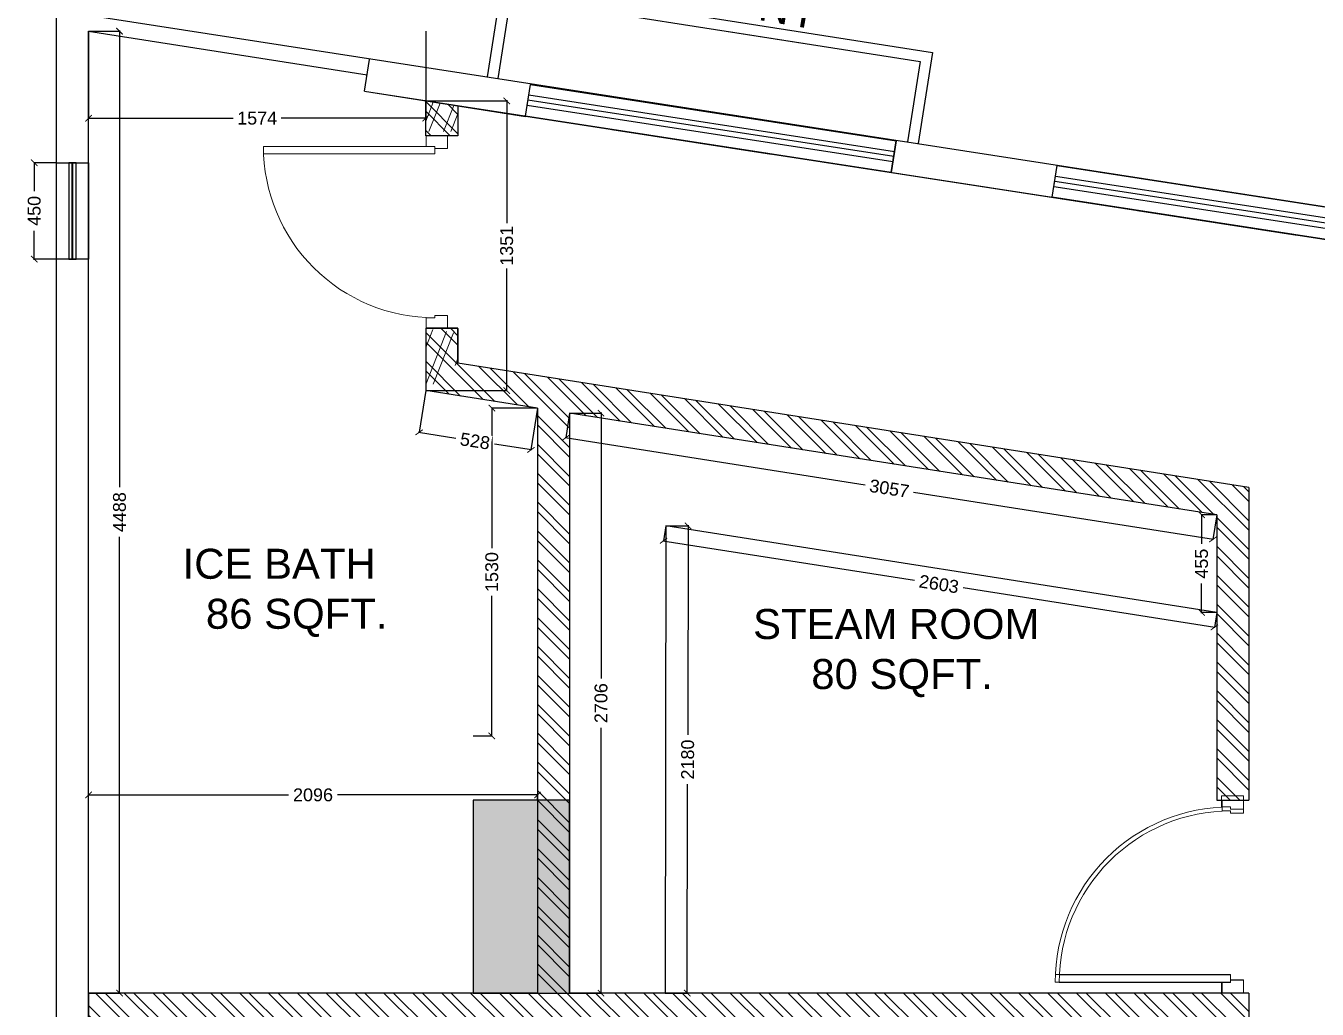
# Model space of a CAD drawing. Header units: millimetres. Extents: x 1464389 to 1998638, y -29162 to 256806.
# Drawn here: x 1948969 to 1954997, y 211012 to 215600 of the extents above; entities that cross this region are included whole.
import ezdxf

# ---------------------------------------------------------------- set-up
doc = ezdxf.new("R2010")
doc.units = ezdxf.units.MM
doc.header["$LTSCALE"] = 15
doc.header["$PDMODE"] = 35
doc.layers.get('0').update_dxf_attribs({"lineweight": 5})
for name, color, linetype in [('A-TEXT', 4, 'Continuous'), ('A-WNDW', 4, 'Continuous'), ('COLUMN', 14, 'Continuous'), ('GFC Walls', 14, 'Continuous'), ('Layer 1', 7, 'Continuous'), ('NEW WALL', 5, 'Continuous'), ('S-col-3', 3, 'Continuous'), ('S-rcshd-252', 252, 'Continuous'), ('Text', 250, 'Continuous')]:
    doc.layers.add(name, color=color, linetype=linetype)
for name, color, linetype, lineweight in [('dimension', 1, 'Continuous', 25), ('DOOR', 124, 'Continuous', 9), ('floor raising', 210, 'Continuous', 9), ('ledge wall line', 252, 'Continuous', 13)]:
    doc.layers.add(name, color=color, linetype=linetype, lineweight=lineweight)
doc.layers.add('Furnitures', color=7, linetype='Continuous', lineweight=25, true_color=0x753b00)
doc.styles.add('ARIAL', font='arial.ttf')
doc.dimstyles.new('SC-25', dxfattribs={"dimtxt": 60, "dimasz": 30, "dimexe": 0, "dimexo": 0, "dimgap": 25, "dimtad": 0, "dimdec": 0, "dimzin": 0, "dimdsep": 46, "dimtxsty": 'ARIAL', "dimblk": 'ARCHTICK', "dimcen": 0.09, "dimdle": 3, "dimclrd": 251, "dimclre": 251, "dimclrt": 1, "dimadec": 0, "dimazin": 0, "dimtfac": 1, "dimtdec": 0, "dimtofl": 0, "dimtmove": 0, "dimatfit": 2, "dimfxl": 100, "dimtolj": 1, "dimtzin": 0, "dimarcsym": 0})

# ---------------------------------------------------------------- blocks, each defined once
blk = doc.blocks.new('C')
at = {"layer": 'S-rcshd-252'}
h = blk.add_hatch(color=1, dxfattribs=at)
h.dxf.hatch_style = 1
h.paths.add_polyline_path([(2188410.8, 910773.9), (2187960.8, 910773.9), (2187960.8, 909873.9), (2188260.8, 909873.9), (2188410.8, 909873.9)])
h.paths.add_polyline_path([(2188410.8, 899640.6), (2188260.8, 899640.6), (2187960.8, 899640.6), (2187960.8, 898740.6), (2188410.8, 898740.6)])
h.paths.add_polyline_path([(2188710.8, 896750.2), (2187960.8, 896750.2), (2187960.8, 896550.3), (2188710.8, 896550.3)])
h.paths.add_polyline_path([(2193256.1, 899640.7), (2192781.1, 899640.7), (2192781.1, 898685.7), (2193256.1, 898685.7)])
h.paths.add_polyline_path([(2193196.1, 896750.3), (2193134.9, 896750.3), (2193134.9, 896550.3), (2193196.1, 896550.3)])
h.paths.add_polyline_path([(2193346.1, 896613.9), (2193196.1, 896613.9), (2193196.1, 896550.3), (2193346.1, 896550.3)])
h.paths.add_polyline_path([(2193736.1, 896750.3), (2193196.1, 896750.3), (2193196.1, 896613.9), (2193736.1, 896613.9)])
h.paths.add_polyline_path([(2193886.1, 896613.9), (2193736.1, 896613.9), (2193346.1, 896613.9), (2193346.1, 896550.3), (2193886.1, 896550.3)])
h.paths.add_polyline_path([(2193886.1, 896750.3), (2193736.1, 896750.3), (2193736.1, 896613.9), (2193886.1, 896613.9)])
h.paths.add_polyline_path([(2198475.1, 899035.7), (2198000.1, 899035.7), (2198000.1, 898722.4), (2198475.1, 898720.3)])
h.paths.add_polyline_path([(2198475.1, 899650.7), (2198000.1, 899650.7), (2198000.1, 899035.7), (2198475.1, 899035.7)])
h.paths.add_polyline_path([(2203030.1, 897189.7), (2202880.1, 897189.7), (2202880.1, 896750.3), (2203030.1, 896750.3)])
h.paths.add_polyline_path([(2203145.1, 897189.7), (2203030.1, 897189.7), (2203030.1, 896750.3), (2203145.1, 896750.3)])
h.paths.add_polyline_path([(2203145.1, 896750.3), (2203030.1, 896750.3), (2203030.1, 896550.3), (2203145.1, 896550.3)])
h.paths.add_polyline_path([(2203030.1, 896750.3), (2202880.1, 896750.3), (2202880.1, 896550.3), (2203030.1, 896550.3)])
h.paths.add_polyline_path([(2203030.1, 896550.3), (2202880.1, 896550.3), (2202880.1, 896519.7), (2203030.1, 896519.7)])
h.paths.add_polyline_path([(2203145.1, 896550.3), (2203030.1, 896550.3), (2203030.1, 896519.7), (2203145.1, 896519.7)])
h.paths.add_polyline_path([(2208039.1, 896750.3), (2207774.1, 896750.3), (2207774.1, 896550.3), (2208039.1, 896550.3)])
h.paths.add_polyline_path([(2208039.1, 897189.7), (2207774.1, 897189.7), (2207774.1, 896750.3), (2208039.1, 896750.3)])
h.paths.add_polyline_path([(2208039.1, 896550.3), (2207774.1, 896550.3), (2207774.1, 896519.7), (2208039.1, 896519.7)])
h.paths.add_polyline_path([(2208039.1, 901490.7), (2207774.1, 901490.7), (2207774.1, 900690.7), (2208039.1, 900690.7)])
h.paths.add_polyline_path([(2208039.1, 905637.7), (2207694.1, 905637.7), (2207694.1, 904837.7), (2208039.1, 904837.7)])
h.paths.add_polyline_path([(2208039.1, 909711.8), (2207694.1, 909711.7), (2207694.1, 908911.8), (2208039.1, 908911.8)])
h.paths.add_polyline_path([(2203059.9, 910773.9), (2202609.9, 910773.9), (2202609.9, 909873.9), (2203059.9, 909873.9)])
h.paths.add_polyline_path([(2198475.1, 910773.9), (2198025.1, 910773.9), (2198025.1, 909873.9), (2198475.1, 909873.9)])
h.paths.add_polyline_path([(2193259.9, 910773.9), (2192809.9, 910773.9), (2192809.9, 909873.9), (2193259.9, 909873.9)])
at = {"layer": 'S-col-3', "color": 1, "lineweight": -3, "ltscale": 0.15}
blk.add_lwpolyline([(2187960.8, 909873.9), (2188410.8, 909873.9), (2188410.8, 910773.9), (2187960.8, 910773.9)], close=True, dxfattribs=at)
blk = doc.blocks.new('_ArchTick')
at = {"color": 0, "linetype": 'ByBlock', "const_width": 0.15}
blk.add_lwpolyline([(-0.5, -0.5), (0.5, 0.5)], dxfattribs=at)
blk = doc.blocks.new('*D3285')
at = {"layer": 'COLUMN', "color": 251, "lineweight": -2, "transparency": 16777216}
for p, q in [((1951956.5, 213266.6), (1951945.6, 213196.9)), ((1951942.6, 213197.4), (1953117.5, 213012.9)), ((1954519.7, 212792.8), (1953344.9, 212977.2)), ((1954527.7, 212862.9), (1954516.8, 212793.2))]:
    blk.add_line(p, q, dxfattribs=at)
at = {"layer": 'Defpoints', "color": 0, "transparency": 16777216}
for p in [(1951956.5, 213266.6), (1954527.7, 212862.9), (1954516.8, 212793.2)]:
    blk.add_point(p, dxfattribs=at)
at = {"layer": 'COLUMN', "color": 251, "lineweight": -2, "transparency": 16777216, "xscale": 30, "yscale": 30, "zscale": 30}
for p, rotation in [((1951945.6, 213196.9), 171.0767101985773), ((1954516.8, 212793.2), 351.0767101985773)]:
    blk.add_blockref('_ArchTick', p, dxfattribs=dict(at, rotation=rotation))
at = {"layer": 'COLUMN', "color": 1, "transparency": 16777216, "insert": (1953231.2, 212995.1), "char_height": 60, "attachment_point": 5, "rotation": 351.07671, "style": 'ARIAL', "bg_fill": 3, "box_fill_scale": 1.1, "bg_fill_color": 256, "bg_fill_true_color": 13158600, "bg_fill_transparency": 0}
blk.add_mtext('\\A1;2603', dxfattribs=at)
blk = doc.blocks.new('*D3286')
at = {"layer": 'COLUMN', "color": 251, "lineweight": -2, "transparency": 16777216}
for p, q in [((1951956.5, 213266.6), (1952060.2, 213266.4)), ((1952060.2, 213269.4), (1952058.6, 212291.4)), ((1952056.6, 211083.4), (1952058.2, 212061.4)), ((1951952.9, 211086.6), (1952056.6, 211086.4))]:
    blk.add_line(p, q, dxfattribs=at)
at = {"layer": 'Defpoints', "color": 0, "transparency": 16777216}
for p in [(1951956.5, 213266.6), (1951952.9, 211086.6), (1952056.6, 211086.4)]:
    blk.add_point(p, dxfattribs=at)
at = {"layer": 'COLUMN', "color": 251, "lineweight": -2, "transparency": 16777216, "xscale": 30, "yscale": 30, "zscale": 30}
for p, rotation in [((1952060.2, 213266.4), 89.9053993635481), ((1952056.6, 211086.4), 269.9053993635481)]:
    blk.add_blockref('_ArchTick', p, dxfattribs=dict(at, rotation=rotation))
at = {"layer": 'COLUMN', "color": 1, "transparency": 16777216, "insert": (1952058.4, 212176.4), "char_height": 60, "attachment_point": 5, "rotation": 89.9054, "style": 'ARIAL', "bg_fill": 3, "box_fill_scale": 1.1, "bg_fill_color": 256, "bg_fill_true_color": 13158600, "bg_fill_transparency": 0}
blk.add_mtext('\\A1;2180', dxfattribs=at)
blk = doc.blocks.new('*D3297')
at = {"layer": 'COLUMN', "color": 251, "lineweight": -2, "transparency": 16777216}
for p, q in [((1954457.2, 213321), (1954457.2, 213183.1)), ((1954527.7, 213318), (1954457.2, 213318)), ((1954457.2, 212859.9), (1954457.2, 212997.7)), ((1954527.7, 212862.9), (1954457.2, 212862.9))]:
    blk.add_line(p, q, dxfattribs=at)
at = {"layer": 'Defpoints', "color": 0, "transparency": 16777216}
for p in [(1954457.2, 213318), (1954527.7, 213318), (1954527.7, 212862.9)]:
    blk.add_point(p, dxfattribs=at)
at = {"layer": 'COLUMN', "color": 251, "lineweight": -2, "transparency": 16777216, "xscale": 30, "yscale": 30, "zscale": 30}
for p, rotation in [((1954457.2, 213318), 90), ((1954457.2, 212862.9), 270)]:
    blk.add_blockref('_ArchTick', p, dxfattribs=dict(at, rotation=rotation))
at = {"layer": 'COLUMN', "color": 1, "transparency": 16777216, "insert": (1954457.2, 213090.4), "char_height": 60, "attachment_point": 5, "rotation": 90, "style": 'ARIAL', "bg_fill": 3, "box_fill_scale": 1.1, "bg_fill_color": 256, "bg_fill_true_color": 13158600, "bg_fill_transparency": 0}
blk.add_mtext('\\A1;455', dxfattribs=at)
blk = doc.blocks.new('*D3302')
at = {"layer": 'Defpoints', "color": 0, "transparency": 16777216}
for p in [(1949261.7, 215575.1), (1949406.4, 215575.1), (1949261.7, 211086.6)]:
    blk.add_point(p, dxfattribs=at)
at = {"layer": 'floor raising', "color": 251, "lineweight": -2, "transparency": 16777216}
for p, q in [((1949261.7, 215575.1), (1949406.4, 215575.1)), ((1949406.4, 215578.1), (1949406.4, 213446.7)), ((1949406.4, 211083.6), (1949406.4, 213215)), ((1949261.7, 211086.6), (1949406.4, 211086.6))]:
    blk.add_line(p, q, dxfattribs=at)
at = {"layer": 'floor raising', "color": 251, "lineweight": -2, "transparency": 16777216, "xscale": 30, "yscale": 30, "zscale": 30}
for p, rotation in [((1949406.4, 215575.1), 90), ((1949406.4, 211086.6), 270)]:
    blk.add_blockref('_ArchTick', p, dxfattribs=dict(at, rotation=rotation))
at = {"layer": 'floor raising', "color": 1, "transparency": 16777216, "insert": (1949406.4, 213330.8), "char_height": 60, "attachment_point": 5, "rotation": 90, "style": 'ARIAL', "bg_fill": 3, "box_fill_scale": 1.1, "bg_fill_color": 256, "bg_fill_true_color": 13158600, "bg_fill_transparency": 0}
blk.add_mtext('\\A1;4488', dxfattribs=at)
blk = doc.blocks.new('*D3303')
at = {"layer": 'Defpoints', "color": 0, "transparency": 16777216}
for p in [(1949261.7, 212011.2), (1949261.7, 211986.6), (1951357.4, 211986.6)]:
    blk.add_point(p, dxfattribs=at)
at = {"layer": 'floor raising', "color": 251, "lineweight": -2, "transparency": 16777216}
for p, q in [((1949258.7, 212011.2), (1950194.5, 212011.2)), ((1949261.7, 211986.6), (1949261.7, 212011.2)), ((1951360.4, 212011.2), (1950424.6, 212011.2)), ((1951357.4, 211986.6), (1951357.4, 212011.2))]:
    blk.add_line(p, q, dxfattribs=at)
at = {"layer": 'floor raising', "color": 251, "lineweight": -2, "transparency": 16777216, "xscale": 30, "yscale": 30, "zscale": 30, "rotation": 180}
blk.add_blockref('_ArchTick', (1949261.7, 212011.2), dxfattribs=at)
at = {"layer": 'floor raising', "color": 251, "lineweight": -2, "transparency": 16777216, "xscale": 30, "yscale": 30, "zscale": 30}
blk.add_blockref('_ArchTick', (1951357.4, 212011.2), dxfattribs=at)
at = {"layer": 'floor raising', "color": 1, "transparency": 16777216, "insert": (1950309.6, 212011.2), "char_height": 60, "attachment_point": 5, "style": 'ARIAL', "bg_fill": 3, "box_fill_scale": 1.1, "bg_fill_color": 256, "bg_fill_true_color": 13158600, "bg_fill_transparency": 0}
blk.add_mtext('\\A1;2096', dxfattribs=at)
blk = doc.blocks.new('*D3304')
at = {"layer": 'Defpoints', "color": 0, "transparency": 16777216}
for p in [(1951507.4, 213792.6), (1951507.4, 211086.6), (1951654, 211086.6)]:
    blk.add_point(p, dxfattribs=at)
at = {"layer": 'floor raising', "color": 251, "lineweight": -2, "transparency": 16777216}
for p, q in [((1951507.4, 213792.6), (1951654, 213792.6)), ((1951654, 213795.6), (1951654, 212554.7)), ((1951654, 211083.6), (1951654, 212324.5)), ((1951507.4, 211086.6), (1951654, 211086.6))]:
    blk.add_line(p, q, dxfattribs=at)
at = {"layer": 'floor raising', "color": 251, "lineweight": -2, "transparency": 16777216, "xscale": 30, "yscale": 30, "zscale": 30}
for p, rotation in [((1951654, 213792.6), 90), ((1951654, 211086.6), 270)]:
    blk.add_blockref('_ArchTick', p, dxfattribs=dict(at, rotation=rotation))
at = {"layer": 'floor raising', "color": 1, "transparency": 16777216, "insert": (1951654, 212439.6), "char_height": 60, "attachment_point": 5, "rotation": 90, "style": 'ARIAL', "bg_fill": 3, "box_fill_scale": 1.1, "bg_fill_color": 256, "bg_fill_true_color": 13158600, "bg_fill_transparency": 0}
blk.add_mtext('\\A1;2706', dxfattribs=at)
blk = doc.blocks.new('*D3305')
at = {"layer": 'Defpoints', "color": 0, "transparency": 16777216}
for p in [(1951507.4, 213792.6), (1954527.7, 213318), (1954509.7, 213203.6)]:
    blk.add_point(p, dxfattribs=at)
at = {"layer": 'floor raising', "color": 251, "lineweight": -2, "transparency": 16777216}
for p, q in [((1951507.4, 213792.6), (1951489.4, 213678.2)), ((1951486.4, 213678.7), (1952886.4, 213458.7)), ((1954512.7, 213203.1), (1953112.8, 213423.1)), ((1954527.7, 213318), (1954509.7, 213203.6))]:
    blk.add_line(p, q, dxfattribs=at)
at = {"layer": 'floor raising', "color": 251, "lineweight": -2, "transparency": 16777216, "xscale": 30, "yscale": 30, "zscale": 30}
for p, rotation in [((1951489.4, 213678.2), 171.0695210664159), ((1954509.7, 213203.6), 351.0695210664159)]:
    blk.add_blockref('_ArchTick', p, dxfattribs=dict(at, rotation=rotation))
at = {"layer": 'floor raising', "color": 1, "transparency": 16777216, "insert": (1952999.6, 213440.9), "char_height": 60, "attachment_point": 5, "rotation": 351.06952, "style": 'ARIAL', "bg_fill": 3, "box_fill_scale": 1.1, "bg_fill_color": 256, "bg_fill_true_color": 13158600, "bg_fill_transparency": 0}
blk.add_mtext('\\A1;3057', dxfattribs=at)
blk = doc.blocks.new('*D3319')
at = {"color": 251, "lineweight": -2, "transparency": 16777216}
for p, q in [((1951144.2, 213819.2), (1951144.2, 213163.1)), ((1951357.4, 213816.2), (1951144.2, 213816.2)), ((1951144.2, 212283.6), (1951144.2, 212939.7)), ((1951057.4, 212286.6), (1951144.2, 212286.6))]:
    blk.add_line(p, q, dxfattribs=at)
at = {"layer": 'Defpoints', "color": 0, "transparency": 16777216}
for p in [(1951144.2, 213816.2), (1951357.4, 213816.2), (1951057.4, 212286.6)]:
    blk.add_point(p, dxfattribs=at)
at = {"color": 251, "lineweight": -2, "transparency": 16777216, "xscale": 30, "yscale": 30, "zscale": 30}
for p, rotation in [((1951144.2, 213816.2), 90), ((1951144.2, 212286.6), 270)]:
    blk.add_blockref('_ArchTick', p, dxfattribs=dict(at, rotation=rotation))
at = {"color": 1, "transparency": 16777216, "insert": (1951144.2, 213051.4), "char_height": 60, "attachment_point": 5, "rotation": 90, "style": 'ARIAL', "bg_fill": 3, "box_fill_scale": 1.1, "bg_fill_color": 256, "bg_fill_true_color": 13158600, "bg_fill_transparency": 0}
blk.add_mtext('\\A1;1530', dxfattribs=at)
blk = doc.blocks.new('*D3320')
at = {"color": 251, "lineweight": -2, "transparency": 16777216}
for p, q in [((1950835.7, 213898.2), (1950805.1, 213703.3)), ((1951357.4, 213816.2), (1951326.8, 213621.3)), ((1950802.1, 213703.8), (1950975.7, 213676.5)), ((1951329.7, 213620.9), (1951156.2, 213648.1))]:
    blk.add_line(p, q, dxfattribs=at)
at = {"layer": 'Defpoints', "color": 0, "transparency": 16777216}
for p in [(1950835.7, 213898.2), (1951357.4, 213816.2), (1950805.1, 213703.3)]:
    blk.add_point(p, dxfattribs=at)
at = {"color": 251, "lineweight": -2, "transparency": 16777216, "xscale": 30, "yscale": 30, "zscale": 30}
for p, rotation in [((1950805.1, 213703.3), 171.0695210658093), ((1951326.8, 213621.3), 351.0695210658093)]:
    blk.add_blockref('_ArchTick', p, dxfattribs=dict(at, rotation=rotation))
at = {"color": 1, "transparency": 16777216, "insert": (1951065.9, 213662.3), "char_height": 60, "attachment_point": 5, "rotation": 351.06952, "style": 'ARIAL', "bg_fill": 3, "box_fill_scale": 1.1, "bg_fill_color": 256, "bg_fill_true_color": 13158600, "bg_fill_transparency": 0}
blk.add_mtext('\\A1;528', dxfattribs=at)
blk = doc.blocks.new('*D3321')
at = {"color": 251, "lineweight": -2, "transparency": 16777216}
for p, q in [((1949261.7, 215575.1), (1949261.7, 215169.1)), ((1950835.7, 215575.1), (1950835.7, 215169.1)), ((1949258.7, 215169.1), (1949937.1, 215169.1)), ((1950838.7, 215169.1), (1950160.3, 215169.1))]:
    blk.add_line(p, q, dxfattribs=at)
at = {"layer": 'Defpoints', "color": 0, "transparency": 16777216}
for p in [(1949261.7, 215575.1), (1950835.7, 215575.1), (1950835.7, 215169.1)]:
    blk.add_point(p, dxfattribs=at)
at = {"color": 251, "lineweight": -2, "transparency": 16777216, "xscale": 30, "yscale": 30, "zscale": 30, "rotation": 180}
blk.add_blockref('_ArchTick', (1949261.7, 215169.1), dxfattribs=at)
at = {"color": 251, "lineweight": -2, "transparency": 16777216, "xscale": 30, "yscale": 30, "zscale": 30}
blk.add_blockref('_ArchTick', (1950835.7, 215169.1), dxfattribs=at)
at = {"color": 1, "transparency": 16777216, "insert": (1950048.7, 215169.1), "char_height": 60, "attachment_point": 5, "style": 'ARIAL', "bg_fill": 3, "box_fill_scale": 1.1, "bg_fill_color": 256, "bg_fill_true_color": 13158600, "bg_fill_transparency": 0}
blk.add_mtext('\\A1;1574', dxfattribs=at)
blk = doc.blocks.new('*D3322')
at = {"color": 251, "lineweight": -2, "transparency": 16777216}
for p, q in [((1950835.7, 215249.5), (1951213.6, 215249.5)), ((1951213.6, 215252.5), (1951213.6, 214679.8)), ((1951213.6, 213895.2), (1951213.6, 214467.9)), ((1950835.7, 213898.2), (1951213.6, 213898.2))]:
    blk.add_line(p, q, dxfattribs=at)
at = {"layer": 'Defpoints', "color": 0, "transparency": 16777216}
for p in [(1950835.7, 215249.5), (1950835.7, 213898.2), (1951213.6, 213898.2)]:
    blk.add_point(p, dxfattribs=at)
at = {"color": 251, "lineweight": -2, "transparency": 16777216, "xscale": 30, "yscale": 30, "zscale": 30}
for p, rotation in [((1951213.6, 215249.5), 90), ((1951213.6, 213898.2), 270)]:
    blk.add_blockref('_ArchTick', p, dxfattribs=dict(at, rotation=rotation))
at = {"color": 1, "transparency": 16777216, "insert": (1951213.6, 214573.9), "char_height": 60, "attachment_point": 5, "rotation": 90, "style": 'ARIAL', "bg_fill": 3, "box_fill_scale": 1.1, "bg_fill_color": 256, "bg_fill_true_color": 13158600, "bg_fill_transparency": 0}
blk.add_mtext('\\A1;1351', dxfattribs=at)
blk = doc.blocks.new('outer wall')
at = {"layer": 'A-WNDW', "ltscale": 0.5}
blk.add_line((877106.1, -142784.7), (877129.4, -142636.5), dxfattribs=at)
for points in [[(877106.1, -142784.7), (877129.4, -142636.5), (878837.3, -142899.6), (878814, -143047.8), (877106.1, -142784.7)], [(878825.4, -142973.7), (877117.8, -142710.6)], [(879565.1, -143163.5), (879588.4, -143015.3), (881290.3, -143277.5), (881267, -143425.7), (879565.1, -143163.5)], [(881278.5, -143351.6), (879576.8, -143089.4)]]:
    blk.add_lwpolyline(points, dxfattribs=at)
for points in [[(878821.6, -142998.4), (877114, -142735.3), (877121.6, -142685.9), (878829.2, -142949)], [(874916.9, -143451.9), (874916.9, -143001.9), (875066.9, -143001.9), (875066.9, -143451.9)], [(874975.2, -143001.9), (874975.2, -143451.9), (875008.6, -143451.9), (875008.6, -143001.9)], [(881274.7, -143376.3), (879573, -143114.1), (879580.6, -143064.7), (881282.3, -143326.9)]]:
    blk.add_lwpolyline(points, close=True, dxfattribs=at)
at = {"layer": 'A-WNDW', "ltscale": 0.5, "const_width": 9.38}
blk.add_lwpolyline([(874991.9, -143001.9), (874991.9, -143451.9)], dxfattribs=at)
at = {"layer": 'GFC Walls'}
for p, q in [((874916.9, -152620.1), (874916.9, -142290.9)), ((874916.9, -142290.9), (886945.3, -144150.9)), ((875066.9, -152620.1), (875066.9, -142388.4)), ((875066.9, -142388.4), (876367, -142592.7)), ((875066.9, -142388.4), (876367, -142592.7)), ((876355, -142669), (876378.3, -142520.8)), ((876355, -142669), (876378.3, -142520.8)), ((876355, -142669), (877105.8, -142787)), ((877509.3, -142847.1), (878255.5, -142961.9)), ((879962.4, -143225), (880708.6, -143339.8))]:
    blk.add_line(p, q, dxfattribs=at)
blk.add_lwpolyline([(876355, -142669), (896735.9, -145808.7)], dxfattribs=at)
at = {"layer": 'Layer 1'}
for q in [(877509.3, -142847.1), (877509.3, -142847.1), (878837.3, -142899.6), (878836.8, -142899.6), (878836.8, -142899.6)]:
    blk.add_line((878814, -143047.8), q, dxfattribs=at)
for points in [[(876929.2, -142602.1), (876996.7, -142172.2), (879006.3, -142487.4), (878939.6, -142912.9)], [(876978.7, -142609.7), (877038.3, -142229.4), (878949.2, -142529.1), (878890.2, -142905.3)]]:
    blk.add_lwpolyline(points, dxfattribs=at)
blk = doc.blocks.new('*D3340')
at = {"layer": 'Defpoints', "color": 0, "ltscale": 0.25, "transparency": 16777216}
for p in [(1949008.4, 214961.6), (1949111.7, 214961.6), (1949111.7, 214511.6)]:
    blk.add_point(p, dxfattribs=at)
at = {"layer": 'dimension', "color": 251, "lineweight": -2, "ltscale": 0.25, "transparency": 16777216}
for p, q in [((1949008.4, 214964.6), (1949008.4, 214829)), ((1949111.7, 214961.6), (1949008.4, 214961.6)), ((1949008.4, 214508.6), (1949008.4, 214644.2)), ((1949111.7, 214511.6), (1949008.4, 214511.6))]:
    blk.add_line(p, q, dxfattribs=at)
at = {"layer": 'dimension', "color": 251, "lineweight": -2, "ltscale": 0.25, "transparency": 16777216, "xscale": 30, "yscale": 30, "zscale": 30}
for p, rotation in [((1949008.4, 214961.6), 90), ((1949008.4, 214511.6), 270)]:
    blk.add_blockref('_ArchTick', p, dxfattribs=dict(at, rotation=rotation))
at = {"layer": 'dimension', "color": 1, "ltscale": 0.25, "transparency": 16777216, "insert": (1949008.4, 214736.6), "char_height": 60, "attachment_point": 5, "rotation": 90, "style": 'ARIAL'}
blk.add_mtext('\\A1;450', dxfattribs=at)
blk = doc.blocks.new('D900')
for points in [[(0, 840), (0, 900), (100, 900), (100, 850), (60, 850), (60, 840)], [(0, 60), (0, 0), (100, 0), (100, 50), (60, 50), (60, 60)]]:
    blk.add_lwpolyline(points, close=True)
blk.add_lwpolyline([(60, 850, -0.414214), (860, 50), (60, 50), (60, 85), (859.2, 85)], format="xyb")
blk = doc.blocks.new('DOOR')
at = {"layer": 'DOOR', "xscale": 0.9998884328855395, "yscale": 0.9998884328855395, "zscale": 0.9998884328855395, "rotation": 179.9999999999829}
blk.add_blockref('D900', (876742.9, -142875.9), dxfattribs=at)
at = {"layer": 'DOOR', "xscale": -1.022222222228302, "yscale": 1.022222222228302, "zscale": 1.022222222228302}
blk.add_blockref('D900', (880457.9, -146876.9), dxfattribs=at)
at = {"layer": 'DOOR', "xscale": -1}
blk.add_blockref('D900', (880457.9, -146876.9), dxfattribs=at)
blk = doc.blocks.new('INTRNAL WALLS')
at = {"layer": 'ledge wall line'}
h = blk.add_hatch(dxfattribs=at)
h.set_pattern_fill('ANSI32', color=256, scale=10, angle=90)
h.paths.add_polyline_path([(881832.9, -153970.1), (884112.1, -153970.1), (884112.1, -153820.1), (881682.9, -153820.1), (881682.9, -157110.1), (881832.9, -157110.1)])
h.paths.add_polyline_path([(882311.7, -149582.3), (883965, -149582.3), (883964.8, -149432.3), (881861.7, -149432.3), (881861.7, -147926.9), (881711.7, -147926.9), (881711.7, -149582.3), (882161.7, -149582.3), (882161.7, -152470.1), (881711.7, -152470.1), (881711.7, -152620.1), (883962.1, -152620.1), (883962.1, -152820.1), (884112.1, -152820.1), (884112.1, -152470.1), (882311.7, -152470.1)])
h.paths.add_polyline_path([(880482.9, -151120.1), (875066.9, -151120.1), (875066.9, -151270.1), (876949.9, -151270.1), (876949.9, -152620.1), (877891.2, -152620.1), (877891.2, -152470.1), (877099.9, -152470.1), (877099.9, -151270.1), (878641.4, -151270.1), (878641.4, -152620.1), (878787.5, -152620.1), (878787.5, -151270.1), (878932.9, -151270.1), (880332.9, -151270.1), (880332.9, -152470.1), (879537.7, -152470.1), (879537.7, -152620.1), (880332.9, -152620.1), (880332.9, -152910.7), (880482.9, -152910.7)])
h.paths.add_polyline_path([(880482.9, -148960.9), (880482.9, -147926.9), (880332.9, -147926.9), (880332.9, -148960.9), (874916.9, -148960.9), (874916.9, -149110.9), (880332.9, -149110.9), (880332.9, -150220.1), (880482.9, -150220.1)])
h.paths.add_polyline_path([(880482.9, -146876.9), (877312.6, -146876.9), (877312.6, -144170.9), (880332.9, -144645.5), (880332.9, -145976.9), (880482.9, -145976.9), (880482.9, -144517.2), (876790.9, -143937), (876790.9, -143774.9), (876640.9, -143774.9), (876640.9, -144065.3), (877162.6, -144147.3), (877162.6, -146876.9), (875066.9, -146876.9), (875066.9, -147026.9), (880482.9, -147026.9)])
h.paths.add_polyline_path([(884112.1, -145078.1), (881711.7, -144708.4), (881711.7, -145076.9), (881861.7, -145076.9), (881861.7, -144883.2), (883962.1, -145206.8), (883962.1, -146876.9), (881711.7, -146876.9), (881711.7, -147026.9), (883962.1, -147026.9), (883967.2, -151569.4), (884117.2, -151569.4)])
h.paths.add_polyline_path([(886926.9, -144297.6), (886776.9, -144274.5), (886776.9, -148282.3), (884114.6, -148282.3), (884114.7, -148432.3), (886926.9, -148432.3)])
h.paths.add_polyline_path([(889910.9, -149432.3), (889910.9, -144757.5), (889760.9, -144734.2), (889760.9, -149432.3), (886221.1, -149432.3), (886221.1, -149582.3), (889760.9, -149582.3), (889760.9, -155900.1), (889910.9, -155900.1)])
h.paths.add_polyline_path([(881637.9, -158065.1), (881682.9, -158065.1), (881682.9, -157965.1), (881537.9, -157965.1), (881537.9, -159250.4), (881637.9, -159250.4)])
h.paths.add_polyline_path([(882036.8, -160000.4), (881537.9, -160000.4), (881537.9, -160100.4), (882036.8, -160100.4)])
h.paths.add_polyline_path([(884112.1, -154870.1), (883962.1, -154870.1), (883962.1, -157860.1), (884112.1, -157860.1)])
h.paths.add_polyline_path([(880782.9, -155840), (880482.9, -155840), (880482.9, -153810.7), (878182.9, -153810.7), (878182.9, -153970.1), (880332.9, -153970.1), (880332.9, -155840), (878332.9, -155840), (878332.9, -154720.1), (878182.9, -154720.1), (878182.9, -155840), (877312.6, -155840), (877162.6, -155840), (877162.6, -157110.2), (877312.6, -157110.2), (877312.6, -155990), (880783, -155987.3)])
h.paths.add_polyline_path([(876412.6, -155840), (875066.9, -155840), (875066.9, -155990), (876412.6, -155990)])
h.paths.add_polyline_path([(876862.6, -157860), (875066.9, -157860), (875066.9, -158010), (876862.6, -158010)])
h.paths.add_polyline_path([(876791.2, -142736.2), (876640.9, -142713.9), (876640.9, -142875.9), (876791.2, -142875.9)])
h.paths.add_polyline_path([(884112.1, -143864.2), (883962.1, -143840.9), (883962.1, -144155.2), (884112.1, -144155.2)])
at = {"layer": 'NEW WALL'}
for p, q in [((876640.9, -143774.9), (876640.9, -144065.3)), ((876790.9, -143774.9), (876640.9, -143774.9)), ((876790.9, -143937), (876790.9, -143774.9)), ((880482.9, -144517.2), (876790.9, -143937)), ((877162.6, -144147.3), (876640.9, -144065.3)), ((877162.6, -144147.3), (877162.6, -146876.9)), ((880332.9, -144645.5), (877312.6, -144170.9)), ((877312.6, -144170.9), (877312.6, -146876.9)), ((880482.9, -144517.2), (880482.9, -145976.9)), ((880332.9, -144645.5), (880332.9, -145976.9)), ((880332.9, -145976.9), (880482.9, -145976.9)), ((877162.6, -146876.9), (875066.9, -146876.9)), ((875066.9, -146876.9), (875066.9, -147026.9)), ((880482.9, -146876.9), (877312.6, -146876.9)), ((880482.9, -146876.9), (880482.9, -147026.9))]:
    blk.add_line(p, q, dxfattribs=at)
blk.add_lwpolyline([(876791.2, -142875.9), (876640.9, -142875.9), (876640.9, -142713.9), (876791.2, -142736.2)], close=True, dxfattribs=at)

msp = doc.modelspace()

# ---------------------------------------------------------------- hatches: boundary and pattern name
at = {"layer": 'ledge wall line'}
h = msp.add_hatch(dxfattribs=at)
h.set_pattern_fill('ANSI32', color=256, scale=10, angle=23.54047)
h.set_pattern_definition([(68.540472, (-466285.34, -700102.49), (-88.64691, 34.846633), []), (68.540472, (-466244.18, -700084.56), (-88.64691, 34.846633), [])])
h.paths.add_polyline_path([(1950985.7, 215226), (1950835.7, 215249.5), (1950835.7, 215107.1), (1950985.7, 215107.1)])
h = msp.add_hatch(dxfattribs=at)
h.set_pattern_fill('ANSI32', color=256, scale=10, angle=23.54047)
h.set_pattern_definition([(68.540472, (-466285.34, -700102.49), (-88.64691, 34.846633), []), (68.540472, (-466244.18, -700084.56), (-88.64691, 34.846633), [])])
h.paths.add_polyline_path([(1950985.7, 215226), (1950835.7, 215249.5), (1950835.7, 215107.1), (1950880.1, 215107.1), (1950879.6, 215107.1), (1950882.9, 215106.3), (1950985.7, 215107.1)])
h = msp.add_hatch(dxfattribs=at)
h.set_pattern_fill('ANSI32', color=256, scale=10, angle=23.54047)
h.set_pattern_definition([(68.540472, (-231424.05, -699300.65), (-88.64691, 34.846633), []), (68.540472, (-231382.89, -699282.72), (-88.64691, 34.846633), [])])
h.paths.add_polyline_path([(1950985.7, 214164.8), (1950835.7, 214188.3), (1950835.7, 213898.2), (1950985.7, 214026.4)])

# ---------------------------------------------------------------- linework, layer by layer
at = {"layer": 'COLUMN', "color": 240, "true_color": 0xed1f24}
msp.add_lwpolyline([(1951057.4, 211086.6), (1951507.4, 211086.6), (1951507.4, 211986.6), (1951057.4, 211986.6)], close=True, dxfattribs=at)
at = {"layer": 'Furnitures'}
msp.add_lwpolyline([(1954527.7, 212862.9), (1951956.5, 213266.6), (1951952.9, 211086.6)], dxfattribs=at)
at = {"layer": 'Layer 1'}
msp.add_lwpolyline([(1951282.4, 215181.6), (1970930.7, 212154.8)], dxfattribs=at)
at = {"layer": 'NEW WALL'}
for p, q in [((1950835.7, 214188.6), (1950986, 214187.5)), ((1950985.7, 214187.5), (1950985.7, 214026.4)), ((1954527.7, 211986.6), (1954677.7, 211986.6))]:
    msp.add_line(p, q, dxfattribs=at)

# ---------------------------------------------------------------- block references
at = {"layer": 'COLUMN', "color": 240, "true_color": 0xed1f24}
msp.add_blockref('C', (-236903.4, -698787.3), dxfattribs=at)

# ---------------------------------------------------------------- texts
at = {"layer": 'Text', "ltscale": 0.25, "char_height": 140, "attachment_point": 7, "style": 'ARIAL'}
for s, insert in [('\\pxt5;    ICE BATH\\P      86 SQFT.', (1949483.5, 212748.1)), ('\\pxt5;STEAM ROOM\\P     80 SQFT.', (1952363.7, 212467))]:
    msp.add_mtext_dynamic_manual_height_columns(s, width=1689.485, gutter_width=250, heights=[0], dxfattribs=dict(at, insert=insert))

# ---------------------------------------------------------------- dimensions: what is measured, and where the dimension line sits
at = {"layer": 'dimension', "ltscale": 0.25}
dim = msp.add_linear_dim(base=(1949008.4, 214961.6), p1=(1949111.7, 214511.6), p2=(1949111.7, 214961.6), angle=90, dimstyle='SC-25', dxfattribs=at)
dim.commit()
dim.dimension.update_dxf_attribs({"geometry": '*D3340', "text_midpoint": (1949008.4, 214736.6)})
at = {"layer": 'floor raising'}
dim = msp.add_linear_dim(base=(1949406.4183, 215575.0672), p1=(1949261.7154, 211086.6162), p2=(1949261.7154, 215575.0672), angle=90, dimstyle='SC-25', override={"dimtfill": 1, "dimarcsym": 1}, dxfattribs=at)
dim.commit()
dim.dimension.update_dxf_attribs({"geometry": '*D3302', "text_midpoint": (1949406.4183, 213330.8417)})

# ---------------------------------------------------------------- next in the draw order: texts
at = {"layer": 'A-TEXT', "insert": (1951738, 215890.3), "char_height": 150, "width": 2948.937, "attachment_point": 1, "rotation": 350.34762, "bg_fill": 2}
msp.add_mtext('BALCONY', dxfattribs=at)

# ---------------------------------------------------------------- next in the draw order: dimensions: what is measured, and where the dimension line sits
dim = msp.add_aligned_dim(p1=(1949261.7, 215575.1), p2=(1950835.7, 215575.1), distance=-406, dimstyle='SC-25', override={"dimtfill": 1, "dimarcsym": 1})
dim.commit()
dim.dimension.update_dxf_attribs({"geometry": '*D3321', "text_midpoint": (1950048.7, 215169.1)})
dim = msp.add_linear_dim(base=(1951144.2, 213816.2), p1=(1951057.4, 212286.6), p2=(1951357.4, 213816.2), angle=90, dimstyle='SC-25', override={"dimtfill": 1, "dimarcsym": 1})
dim.commit()
dim.dimension.update_dxf_attribs({"geometry": '*D3319', "text_midpoint": (1951144.2, 213051.4)})
at = {"layer": 'COLUMN', "color": 240, "true_color": 0xed1f24}
dim = msp.add_aligned_dim(p1=(1951956.5, 213266.6), p2=(1954527.7, 212862.9), distance=-70.5, dimstyle='SC-25', override={"dimtfill": 1, "dimarcsym": 1}, dxfattribs=at)
dim.commit()
dim.dimension.update_dxf_attribs({"geometry": '*D3285', "text_midpoint": (1953231.2, 212995.1)})
at = {"layer": 'floor raising'}
dim = msp.add_linear_dim(base=(1951654, 211086.6), p1=(1951507.4, 213792.6), p2=(1951507.4, 211086.6), angle=90, dimstyle='SC-25', override={"dimtfill": 1, "dimarcsym": 1}, dxfattribs=at)
dim.commit()
dim.dimension.update_dxf_attribs({"geometry": '*D3304', "text_midpoint": (1951654, 212439.6)})
dim = msp.add_linear_dim(base=(1949261.7, 212011.2), p1=(1951357.4, 211986.6), p2=(1949261.7, 211986.6), dimstyle='SC-25', override={"dimtfill": 1, "dimarcsym": 1}, dxfattribs=at)
dim.commit()
dim.dimension.update_dxf_attribs({"geometry": '*D3303', "text_midpoint": (1950309.6, 212011.2)})

# ---------------------------------------------------------------- next in the draw order: dimensions: what is measured, and where the dimension line sits
dim = msp.add_aligned_dim(p1=(1951357.4, 213816.2), p2=(1950835.7, 213898.2), distance=197.3, dimstyle='SC-25', override={"dimtfill": 1, "dimarcsym": 1})
dim.commit()
dim.dimension.update_dxf_attribs({"geometry": '*D3320', "text_midpoint": (1951065.9, 213662.3)})
at = {"layer": 'COLUMN', "color": 240, "true_color": 0xed1f24}
dim = msp.add_linear_dim(base=(1954457.2, 213318), p1=(1954527.7, 212862.9), p2=(1954527.7, 213318), angle=90, dimstyle='SC-25', override={"dimtfill": 1, "dimarcsym": 1}, dxfattribs=at)
dim.commit()
dim.dimension.update_dxf_attribs({"geometry": '*D3297', "text_midpoint": (1954457.2, 213090.4)})
dim = msp.add_aligned_dim(p1=(1951956.5, 213266.6), p2=(1951952.9, 211086.6), distance=103.7, dimstyle='SC-25', override={"dimtfill": 1, "dimarcsym": 1}, dxfattribs=at)
dim.commit()
dim.dimension.update_dxf_attribs({"geometry": '*D3286', "text_midpoint": (1952058.4, 212176.4)})

# ---------------------------------------------------------------- next in the draw order: dimensions: what is measured, and where the dimension line sits
dim = msp.add_linear_dim(base=(1951213.6, 213898.2), p1=(1950835.7, 215249.5), p2=(1950835.7, 213898.2), angle=90, dimstyle='SC-25', override={"dimtfill": 1, "dimarcsym": 1})
dim.commit()
dim.dimension.update_dxf_attribs({"geometry": '*D3322', "text_midpoint": (1951213.6, 214573.9)})
at = {"layer": 'floor raising'}
dim = msp.add_aligned_dim(p1=(1951507.4, 213792.6), p2=(1954527.7, 213318), distance=-115.8, dimstyle='SC-25', override={"dimtfill": 1, "dimarcsym": 1}, dxfattribs=at)
dim.commit()
dim.dimension.update_dxf_attribs({"geometry": '*D3305', "text_midpoint": (1952999.6, 213440.9)})

# ---------------------------------------------------------------- next in the draw order: block references
for name in ['outer wall', 'INTRNAL WALLS', 'DOOR']:
    msp.add_blockref(name, (1074194.8, 357963.5))

doc.saveas('drawing.dxf')
